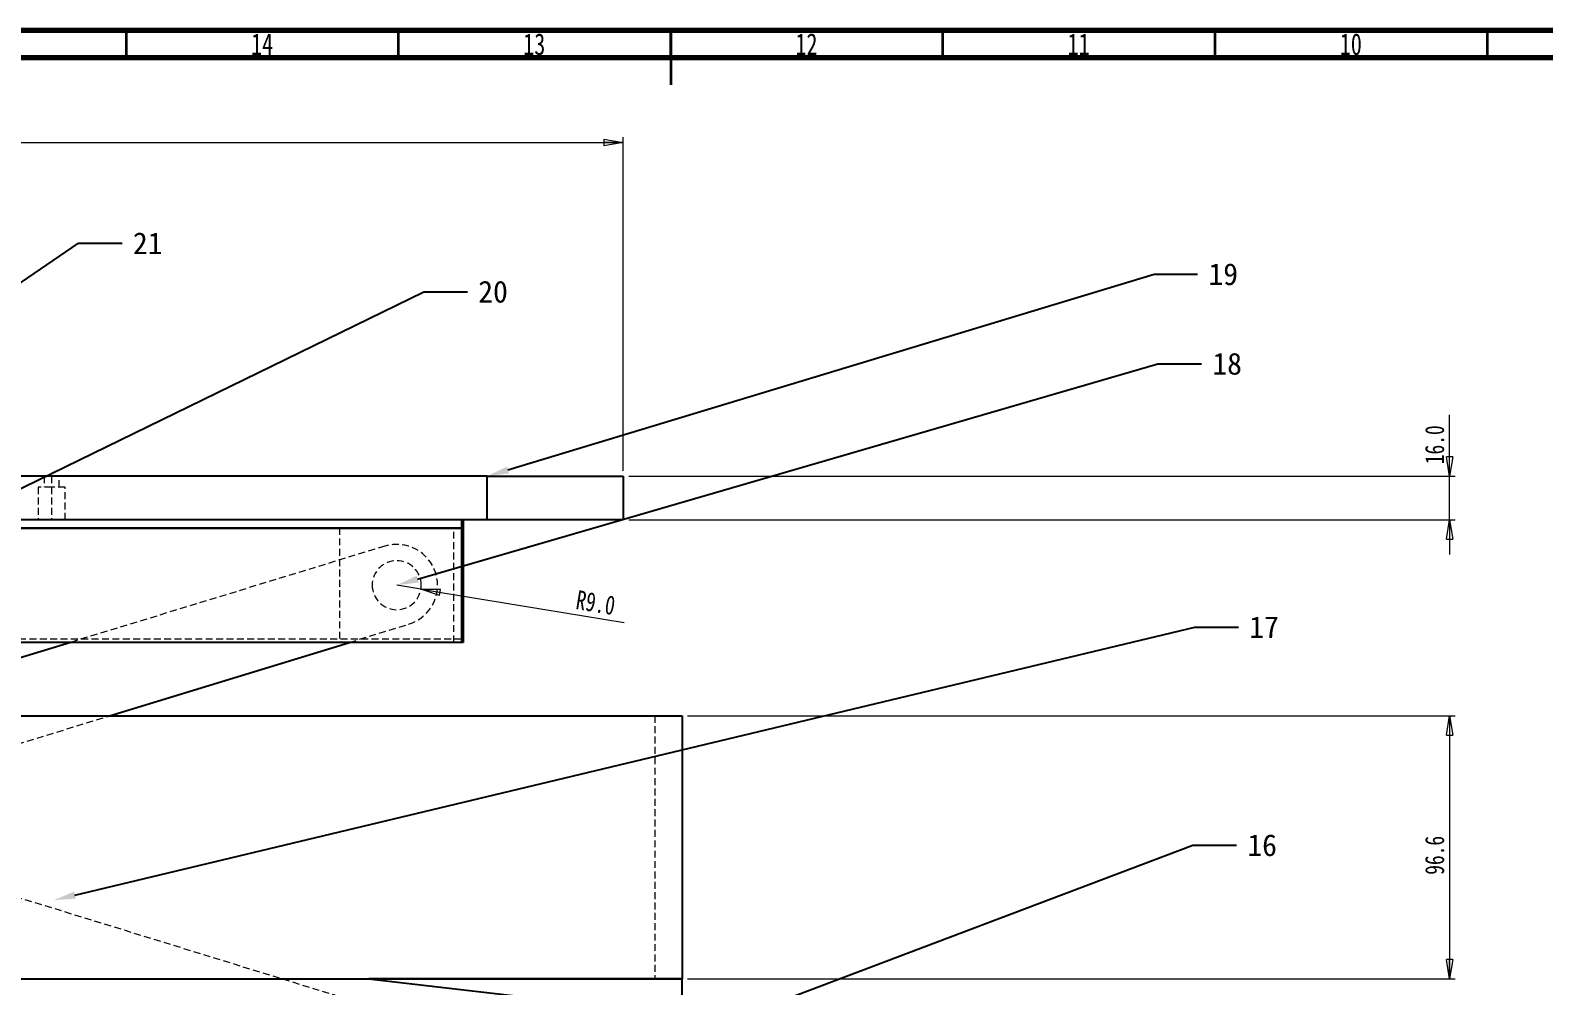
# Model space of a CAD drawing. Header units: millimetres. Extents: x 15 to 1184, y 5 to 836.
# Drawn here: x 481.8 to 759.9, y 660.5 to 836 of the extents above; entities that cross this region are included whole.
import ezdxf
from ezdxf import colors
from ezdxf.entities.mleader import LeaderData, LeaderLine
from ezdxf.math import Vec2, Vec3

# ---------------------------------------------------------------- set-up
doc = ezdxf.new("R2010")
doc.units = ezdxf.units.MM
doc.linetypes.add('HIDDEN', pattern=[1.905, 1.27, -0.635])
doc.styles.add('SLDTEXTSTYLE0', font='TXT', dxfattribs={"width": 0.75})
doc.dimstyles.new('SLDDIMSTYLE0', dxfattribs={"dimtxt": 3.5, "dimasz": 3.556, "dimexe": 0, "dimexo": 0.0625, "dimgap": 0.875, "dimtad": 1, "dimdec": 1, "dimlfac": 2, "dimrnd": 1e-09, "dimzin": 4, "dimdsep": 46, "dimtxsty": 'SLDTEXTSTYLE0', "dimblk1": 'CLOSED', "dimblk2": 'CLOSED', "dimsah": 1, "dimcen": 0.09, "dimadec": 0, "dimazin": 1, "dimtfac": 1, "dimtdec": 1, "dimtofl": 0, "dimtmove": 0, "dimatfit": 3, "dimldrblk": 'CLOSED', "dimfxl": 1, "dimfrac": 2, "dimtolj": 1, "dimtzin": 12, "dimarcsym": 0})
doc.dimstyles.new('SLDDIMSTYLE1', dxfattribs={"dimtxt": 3.5, "dimasz": 3.556, "dimexe": 0, "dimexo": 0.0625, "dimgap": 0.875, "dimtad": 1, "dimdec": 1, "dimlfac": 2, "dimrnd": 1e-09, "dimzin": 4, "dimdsep": 46, "dimtxsty": 'SLDTEXTSTYLE0', "dimblk1": 'CLOSED', "dimblk2": 'CLOSED', "dimsah": 1, "dimcen": 0.09, "dimadec": 0, "dimazin": 1, "dimtfac": 1, "dimtdec": 1, "dimtmove": 0, "dimatfit": 0, "dimldrblk": 'CLOSED', "dimfxl": 1, "dimfrac": 2, "dimtolj": 1, "dimtzin": 12, "dimarcsym": 0})
doc.dimstyles.new('SLDDIMSTYLE2', dxfattribs={"dimtxt": 3.5, "dimasz": 3.556, "dimexe": 0, "dimexo": 0.0625, "dimgap": 0.875, "dimtad": 1, "dimdec": 1, "dimlfac": 2, "dimrnd": 1e-09, "dimzin": 12, "dimdsep": 46, "dimtxsty": 'SLDTEXTSTYLE0', "dimblk1": 'CLOSED', "dimblk2": 'CLOSED', "dimsah": 1, "dimcen": 0.09, "dimadec": 0, "dimazin": 3, "dimtfac": 1, "dimtdec": 1, "dimtofl": 0, "dimtmove": 0, "dimatfit": 3, "dimldrblk": 'CLOSED', "dimfxl": 1, "dimfrac": 2, "dimtolj": 1, "dimtzin": 12, "dimarcsym": 0})
doc.dimstyles.new('SLDDIMSTYLE5', dxfattribs={"dimtxt": 3.5, "dimasz": 3.556, "dimexe": 0, "dimexo": 0.0625, "dimgap": 0.875, "dimtad": 1, "dimdec": 1, "dimlfac": 2, "dimrnd": 1e-09, "dimzin": 4, "dimdsep": 46, "dimtxsty": 'SLDTEXTSTYLE0', "dimblk1": 'CLOSED', "dimblk2": 'CLOSED', "dimsah": 1, "dimcen": 0, "dimadec": 0, "dimazin": 1, "dimtfac": 1, "dimtdec": 1, "dimtofl": 0, "dimtmove": 0, "dimatfit": 3, "dimldrblk": 'CLOSED', "dimfxl": 1, "dimfrac": 2, "dimtolj": 1, "dimtzin": 12, "dimarcsym": 0})

# ---------------------------------------------------------------- blocks, each defined once
blk = doc.blocks.new('_Closed')
at = {"color": 0, "linetype": 'ByBlock', "lineweight": -2}
for p, q in [((-1, 0.166667), (0, 0)), ((-1, 0.166667), (-1, -0.166667)), ((0, 0), (-1, -0.166667)), ((0, 0), (-1, 0))]:
    blk.add_line(p, q, dxfattribs=at)
blk = doc.blocks.new('_D_2')
at = {"color": 7, "linetype": 'Continuous', "lineweight": 0, "transparency": 16777216}
for p, q in [((230.76, 755.09), (230.76, 816.4)), ((230.76, 815.4), (590.76, 815.4)), ((590.76, 755.09), (590.76, 816.4))]:
    blk.add_line(p, q, dxfattribs=at)
at = {"color": 7, "linetype": 'Continuous', "lineweight": 18, "transparency": 16777216, "xscale": 3.556, "yscale": 3.556}
for p, rotation in [((230.76, 815.4, -3.74), 179.9999999999998), ((590.76, 815.4, -3.74), 359.9999999999998)]:
    blk.add_blockref('_Closed', p, dxfattribs=dict(at, rotation=rotation))
at = {"color": 7, "linetype": 'Continuous', "lineweight": 18, "transparency": 16777216, "insert": (404.03, 819.92), "char_height": 3.5, "attachment_point": 1, "style": 'SLDTEXTSTYLE0'}
blk.add_mtext('720.0', dxfattribs=at)
blk = doc.blocks.new('_D_3')
at = {"color": 7, "linetype": 'Continuous', "lineweight": 0, "transparency": 16777216}
for p, q in [((742.56, 754.09), (742.56, 765.36)), ((591.76, 754.09), (743.56, 754.09)), ((742.56, 746.09), (742.56, 754.09)), ((591.76, 746.09), (743.56, 746.09)), ((742.56, 746.09), (742.56, 739.74))]:
    blk.add_line(p, q, dxfattribs=at)
at = {"color": 7, "linetype": 'Continuous', "lineweight": 18, "transparency": 16777216, "xscale": 3.556, "yscale": 3.556}
for p, rotation in [((742.56, 754.09, -3.74), 269.9999999999998), ((742.56, 746.09, -3.74), 89.99999999999982)]:
    blk.add_blockref('_Closed', p, dxfattribs=dict(at, rotation=rotation))
at = {"color": 7, "linetype": 'Continuous', "lineweight": 18, "transparency": 16777216, "insert": (738.05, 756.31), "char_height": 3.5, "attachment_point": 1, "rotation": 90, "style": 'SLDTEXTSTYLE0'}
blk.add_mtext('16.0', dxfattribs=at)
blk = doc.blocks.new('_D_4')
at = {"color": 7, "linetype": 'Continuous', "lineweight": 0, "transparency": 16777216}
for p, q in [((602.56, 710.09), (743.56, 710.09)), ((742.56, 710.09), (742.56, 661.78)), ((602.56, 661.78), (743.56, 661.78))]:
    blk.add_line(p, q, dxfattribs=at)
at = {"color": 7, "linetype": 'Continuous', "lineweight": 18, "transparency": 16777216, "xscale": 3.556, "yscale": 3.556}
for p, rotation in [((742.56, 710.09, -3.74), 89.99999999999979), ((742.56, 661.78, -3.74), 269.9999999999998)]:
    blk.add_blockref('_Closed', p, dxfattribs=dict(at, rotation=rotation))
at = {"color": 7, "linetype": 'Continuous', "lineweight": 18, "transparency": 16777216, "insert": (738.05, 680.91), "char_height": 3.5, "attachment_point": 1, "rotation": 90, "style": 'SLDTEXTSTYLE0'}
blk.add_mtext('96.6', dxfattribs=at)
blk = doc.blocks.new('_D_8')
at = {"color": 7, "linetype": 'Continuous', "lineweight": 0, "transparency": 16777216}
for p, q in [((259.45, 724.84), (255.96, 713.53)), ((542.91, 626.01), (256.25, 714.48)), ((546.11, 636.37), (542.62, 625.06))]:
    blk.add_line(p, q, dxfattribs=at)
at = {"color": 7, "linetype": 'Continuous', "lineweight": 18, "transparency": 16777216, "xscale": 3.556, "yscale": 3.556}
for p, rotation in [((256.25, 714.48, -3.74), 162.8488047369223), ((542.91, 626.01, -3.74), 342.8488047369224)]:
    blk.add_blockref('_Closed', p, dxfattribs=dict(at, rotation=rotation))
at = {"color": 7, "linetype": 'Continuous', "lineweight": 18, "transparency": 16777216, "insert": (396.29, 675.98), "char_height": 3.5, "attachment_point": 1, "rotation": 342.8488, "style": 'SLDTEXTSTYLE0'}
blk.add_mtext('600.0', dxfattribs=at)
blk = doc.blocks.new('_D_10')
at = {"color": 7, "linetype": 'Continuous', "lineweight": 0, "transparency": 16777216}
for q in [(549.15, 734.09), (590.91, 727.26)]:
    blk.add_line((553.59, 733.36), q, dxfattribs=at)
at = {"color": 7, "linetype": 'Continuous', "lineweight": 18, "transparency": 16777216, "xscale": 3.556, "yscale": 3.556, "rotation": 170.7069912868184}
blk.add_blockref('_Closed', (553.59, 733.36, -3.74), dxfattribs=at)
at = {"color": 7, "linetype": 'Continuous', "lineweight": 18, "transparency": 16777216, "insert": (582.46, 733.2), "char_height": 3.5, "attachment_point": 1, "rotation": 350.707, "style": 'SLDTEXTSTYLE0'}
blk.add_mtext('R9.0', dxfattribs=at)

msp = doc.modelspace()

# ---------------------------------------------------------------- linework, layer by layer
at = {"color": 7, "linetype": 'Continuous', "lineweight": 70}
for p, q in [((15, 836), (1184, 836)), ((20, 831), (1179, 831))]:
    msp.add_line(p, q, dxfattribs=at)
at = {"color": 7, "linetype": 'Continuous', "lineweight": 35}
for p, q in [((499.5, 831), (499.5, 836)), ((549.5, 831), (549.5, 836)), ((599.5, 836), (599.5, 826)), ((599.5, 831), (599.5, 836)), ((649.5, 831), (649.5, 836)), ((699.5, 831), (699.5, 836)), ((749.5, 831), (749.5, 836))]:
    msp.add_line(p, q, dxfattribs=at)
at = {"color": 7, "linetype": 'Continuous', "lineweight": 25}
for p, q in [((565.756, 754.091), (255.756, 754.091)), ((565.756, 746.091), (565.756, 754.091)), ((565.756, 754.091), (590.756, 754.091)), ((590.756, 754.091), (590.756, 746.091)), ((565.756, 746.091), (255.756, 746.091)), ((561.056, 746.091), (561.056, 744.591)), ((561.056, 746.091), (561.056, 723.591)), ((561.356, 746.091), (561.356, 723.591)), ((590.756, 746.091), (565.756, 746.091)), ((561.056, 744.591), (231.056, 744.591)), ((231.056, 744.591), (561.056, 744.591)), ((561.056, 744.591), (561.056, 723.591)), ((561.056, 723.591), (231.056, 723.591)), ((489.265, 723.591), (445.203, 710.094)), ((496.416, 710.094), (540.478, 723.591)), ((561.356, 723.591), (561.056, 723.591)), ((199.057, 710.094), (601.557, 710.094)), ((601.557, 710.094), (601.557, 661.783)), ((199.057, 661.783), (601.557, 661.783)), ((601.557, 661.783), (544.057, 661.783)), ((544.057, 661.783), (601.557, 655.149)), ((601.557, 655.149), (601.557, 661.783))]:
    msp.add_line(p, q, dxfattribs=at)
at = {"color": 7, "linetype": 'HIDDEN', "lineweight": 18}
for p, q in [((484.381, 754.091), (484.381, 752.091)), ((485.756, 754.091), (485.756, 752.091)), ((485.756, 754.091), (485.756, 752.091)), ((487.131, 752.091), (487.131, 754.091)), ((565.756, 754.091), (565.756, 746.091)), ((485.756, 752.091), (483.256, 752.091)), ((483.256, 752.091), (483.256, 746.091)), ((485.756, 752.091), (485.756, 746.091)), ((485.756, 752.091), (485.756, 746.091)), ((488.256, 752.091), (485.756, 752.091)), ((488.256, 746.091), (488.256, 752.091)), ((538.648, 744.591), (538.648, 723.591)), ((559.648, 723.591), (559.648, 744.591)), ((546.951, 741.262), (489.265, 723.591)), ((540.478, 723.591), (551.345, 726.92)), ((561.056, 724.191), (231.056, 724.191)), ((264.501, 639.051), (496.416, 710.094)), ((371.645, 710.094), (551.71, 654.522)), ((596.557, 710.094), (596.557, 661.783))]:
    msp.add_line(p, q, dxfattribs=at)
for radius, start, end in [(7.5, 287.03131, 107.03131), (4.5, 0, 180), (4.5, 180, 0)]:
    msp.add_arc((549.148, 734.091), radius, start, end, dxfattribs=at)

# ---------------------------------------------------------------- texts
at = {"color": 7, "linetype": 'Continuous', "lineweight": 0, "char_height": 3.9687, "attachment_point": 2, "style": 'SLDTEXTSTYLE0'}
for s, insert in [('14', (524.42, 835.438)), ('13', (574.42, 835.438)), ('12', (624.42, 835.438)), ('11', (674.42, 835.438)), ('10', (724.42, 835.438))]:
    msp.add_mtext(s, dxfattribs=dict(at, insert=insert))

# ---------------------------------------------------------------- dimensions: what is measured, and where the dimension line sits
at = {"color": 7, "linetype": 'Continuous', "lineweight": 18}
dim = msp.add_linear_dim(base=(590.756, 815.404), p1=(230.756, 754.091), p2=(590.756, 754.091), dimstyle='SLDDIMSTYLE0', dxfattribs=at)
dim.commit()
dim.dimension.update_dxf_attribs({"geometry": '_D_2', "text_midpoint": (409.845, 815.404), "dimtype": 160})
for base, p1, p2, angle, dimstyle, picture, middle in [((742.557, 754.091), (590.756, 746.091), (590.756, 754.091), 90, 'SLDDIMSTYLE1', '_D_3', (742.557, 760.834)), ((256.252, 714.481), (546.402, 637.323), (259.743, 725.791), 342.8488, 'SLDDIMSTYLE0', '_D_8', (400.52, 669.958)), ((742.557, 661.783), (601.557, 710.094), (601.557, 661.783), 90, 'SLDDIMSTYLE2', '_D_4', (742.557, 685.433))]:
    dim = msp.add_linear_dim(base=base, p1=p1, p2=p2, angle=angle, dimstyle=dimstyle, dxfattribs=at)
    dim.commit()
    dim.dimension.update_dxf_attribs({"geometry": picture, "text_midpoint": middle, "dimtype": 160})
dim = msp.add_radius_dim(center=(549.148, 734.091), mpoint=(553.589, 733.364), dimstyle='SLDDIMSTYLE5', dxfattribs=at)
dim.commit()
dim.dimension.update_dxf_attribs({"geometry": '_D_10', "text_midpoint": (586.42, 727.992), "dimtype": 164})

# ---------------------------------------------------------------- leaders
ml = msp.add_multileader_mtext('Standard')
ml.set_content('21', color=256)
ml.set_leader_properties()
ml.build(insert=Vec2(0, 0))
ml.multileader.update_dxf_attribs({"text_right_attachment_type": 6})
ctx = ml.context
ctx.base_point, ctx.plane_origin = Vec3(498.688, 796.887), Vec3(375.137, 718.016)
ctx.right_attachment = 6
notes = []
notes.append((ctx, [(0, (1, 1, 0), (490.688, 796.887), (1, 0), 8, [(0, [(375.137, 718.016)], 0, [])])]))
ctx.mtext.insert, ctx.mtext.flow_direction = Vec3(500.688, 798.887), 5
ml = msp.add_multileader_mtext('Standard')
ml.set_content('19', color=256)
ml.set_leader_properties()
ml.build(insert=Vec2(0, 0))
ml.multileader.update_dxf_attribs({"text_right_attachment_type": 6})
ctx = ml.context
ctx.base_point, ctx.plane_origin = Vec3(696.263, 791.211), Vec3(565.756, 754.091)
ctx.right_attachment = 6
notes.append((ctx, [(0, (1, 1, 0), (688.263, 791.211), (1, 0), 8, [(0, [(565.756, 754.091)], 0, [])])]))
ctx.mtext.insert, ctx.mtext.flow_direction = Vec3(698.263, 793.211), 5
ml = msp.add_multileader_mtext('Standard')
ml.set_content('20', color=256)
ml.set_leader_properties()
ml.build(insert=Vec2(0, 0))
ml.multileader.update_dxf_attribs({"text_right_attachment_type": 6})
ctx = ml.context
ctx.base_point, ctx.plane_origin = Vec3(562.126, 787.994), Vec3(408.044, 716.66)
ctx.right_attachment = 6
notes.append((ctx, [(0, (1, 1, 0), (554.126, 787.994), (1, 0), 8, [(0, [(408.044, 716.66)], 0, [])])]))
ctx.mtext.insert, ctx.mtext.flow_direction = Vec3(564.126, 789.994), 5
ml = msp.add_multileader_mtext('Standard')
ml.set_content('18', color=256)
ml.set_leader_properties()
ml.build(insert=Vec2(0, 0))
ml.multileader.update_dxf_attribs({"text_right_attachment_type": 6})
ctx = ml.context
ctx.base_point, ctx.plane_origin = Vec3(696.979, 774.766), Vec3(549.148, 734.091)
ctx.right_attachment = 6
notes.append((ctx, [(0, (1, 1, 0), (688.979, 774.766), (1, 0), 8, [(0, [(549.148, 734.091)], 0, [])])]))
ctx.mtext.insert, ctx.mtext.flow_direction = Vec3(698.979, 776.766), 5
ml = msp.add_multileader_mtext('Standard')
ml.set_content('17', color=256)
ml.set_leader_properties()
ml.build(insert=Vec2(0, 0))
ml.multileader.update_dxf_attribs({"text_right_attachment_type": 6})
ctx = ml.context
ctx.base_point, ctx.plane_origin = Vec3(703.764, 726.391), Vec3(486.151, 676.242)
ctx.right_attachment = 6
notes.append((ctx, [(0, (1, 1, 0), (695.764, 726.391), (1, 0), 8, [(0, [(486.151, 676.242)], 0, [])])]))
ctx.mtext.insert, ctx.mtext.flow_direction = Vec3(705.764, 728.391), 5
ml = msp.add_multileader_mtext('Standard')
ml.set_content('16', color=256)
ml.set_leader_properties()
ml.build(insert=Vec2(0, 0))
ml.multileader.update_dxf_attribs({"text_right_attachment_type": 6})
ctx = ml.context
ctx.base_point, ctx.plane_origin = Vec3(703.406, 686.351), Vec3(561.356, 635.722)
ctx.right_attachment = 6
notes.append((ctx, [(0, (1, 1, 0), (695.406, 686.351), (1, 0), 8, [(0, [(561.356, 635.722)], 0, [])])]))
ctx.mtext.insert, ctx.mtext.flow_direction = Vec3(705.406, 688.351), 5
for ctx, leaders in notes:
    for number, flags, end, landing, length, lines in leaders:
        leader = LeaderData()
        leader.index, (leader.has_last_leader_line, leader.has_dogleg_vector, leader.attachment_direction) = number, flags
        leader.last_leader_point, leader.dogleg_vector, leader.dogleg_length = Vec3(end), Vec3(landing), length
        for number, points, colour, breaks in lines:
            line = LeaderLine()
            line.index, line.vertices, line.color, line.breaks = number, Vec3.list(points), colors.encode_raw_color(colour), breaks
            leader.lines.append(line)
        ctx.leaders.append(leader)

doc.saveas('drawing.dxf')
